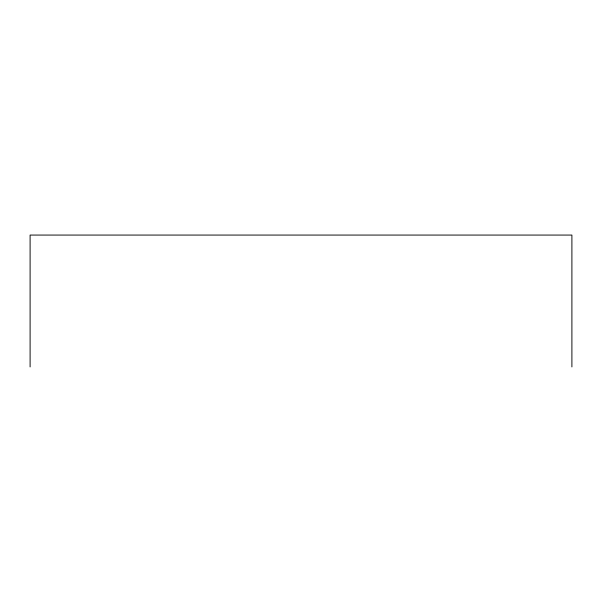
<?xml version="1.0" encoding="UTF-8"?>
<svg xmlns="http://www.w3.org/2000/svg" width="602" height="602" viewBox="0 0 602 602"><rect width="100%" height="100%" fill="white"/><g stroke="black" fill="none" stroke-linecap="round" stroke-linejoin="round"><path stroke-width="0.9" d="M571.9 366.934L571.9 235.066L30.1 235.066L30.1 366.934"/></g></svg>
